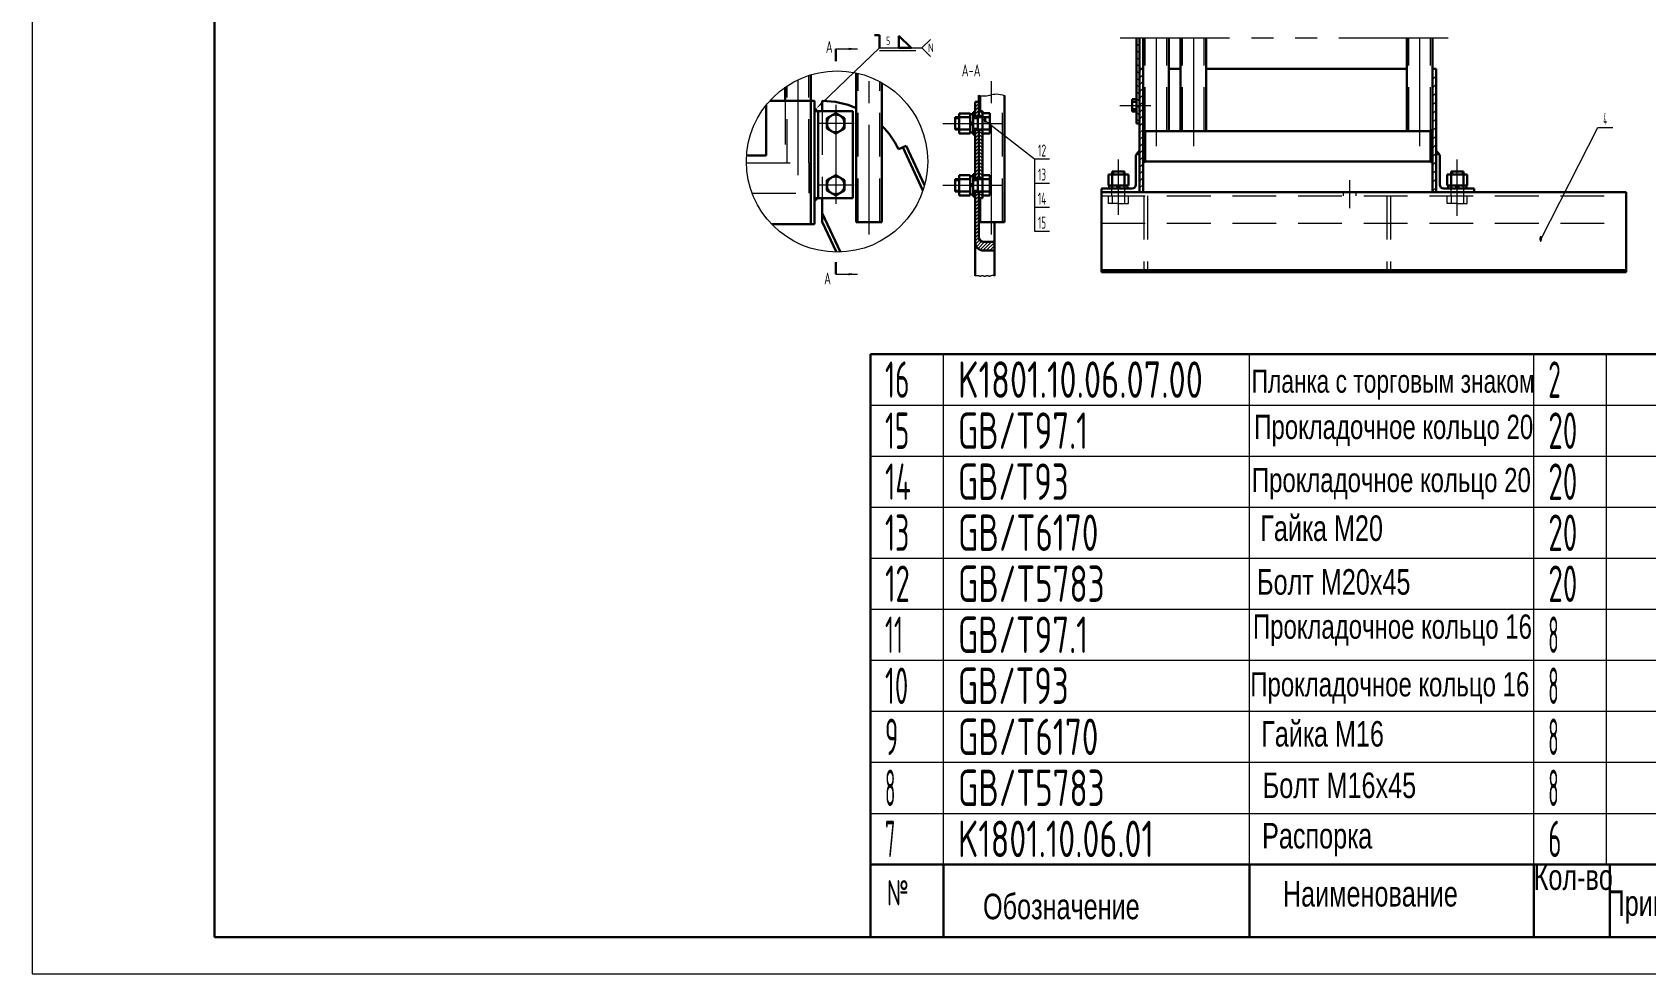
# Model space of a CAD drawing. Header units: millimetres. Extents: x 0 to 25200, y 0 to 17820.
# Drawn here: x 0 to 13282, y 0 to 7749 of the extents above; entities that cross this region are included whole.
import ezdxf
from ezdxf.enums import TextEntityAlignment as Align

# ---------------------------------------------------------------- set-up
doc = ezdxf.new("R2010")
doc.units = ezdxf.units.MM
doc.header["$LTSCALE"] = 600
for name, pattern in [('F', [0.75, 0.5, -0.25]), ('G', [2, 1.25, -0.25, 0.25, -0.25]), ('K', [2.5, 1.25, -0.25, 0.25, -0.25, 0.25, -0.25])]:
    doc.linetypes.add(name, pattern=pattern)
doc.layers.get('0').update_dxf_attribs({"lineweight": 30})
for name, color, linetype, lineweight in [('01', 7, 'Continuous', 30), ('02', 1, 'Continuous', 13), ('02C', 3, 'Continuous', 13), ('04', 2, 'F', 13), ('05', 4, 'G', 13), ('07', 6, 'K', 13), ('10', 1, 'Continuous', 13), ('11', 3, 'Continuous', 13), ('13', 3, 'Continuous', 13)]:
    doc.layers.add(name, color=color, linetype=linetype, lineweight=lineweight)
doc.styles.get("Standard").update_dxf_attribs({"font": 'isocp', "width": 0.707, "bigfont": 'intecad.shx'})
pattern_1 = [(135, (18615.011, -39855.262), (-17.67767, -17.67767), [])]

# ---------------------------------------------------------------- blocks, each defined once
blk = doc.blocks.new('*U9', base_point=(12532, 10639))
at = {"layer": '01'}
blk.add_lwpolyline([(13219, 11244), (13319, 11144), (13219, 11144)], close=True, dxfattribs=at)
at = {"layer": '02'}
for points in [[(13480, 11214), (13409, 11144), (13480, 11073)], [(12582, 10687), (13059, 11144), (13409, 11144)]]:
    blk.add_lwpolyline(points, dxfattribs=at)
blk.add_lwpolyline([(12532, 10639, 0, 16, 0), (12582, 10687, 16, 16, 0)], format="xyseb", dxfattribs=at)
at = {"layer": '04'}
blk.add_line((13059, 11123), (13409, 11123), dxfattribs=at)
at = {"layer": '13', "width": 0.707}
blk.add_text('5', height=70, dxfattribs=at).set_placement((13113, 11167))
at = {"layer": '13', "width": 1.010989}
blk.add_text('N', height=70, dxfattribs=at).set_placement((13459, 11109), (13505, 11109), align=Align.FIT)
blk = doc.blocks.new('*U72')
at = {"layer": '01'}
for points in [[(25, 292), (25, 5)], [(25, 5), (415, 5)]]:
    blk.add_lwpolyline(points, dxfattribs=at)
at = {"layer": '02'}
for points in [[(0, 297), (0, 0)], [(0, 0), (420, 0)]]:
    blk.add_lwpolyline(points, dxfattribs=at)
blk = doc.blocks.new('*U83')
at = {"layer": '01'}
for p, q in [((0, -420), (0, 0)), ((7200, -420), (7200, 0))]:
    blk.add_line(p, q, dxfattribs=at)
at = {"layer": '02'}
for p, q in [((0, 0), (600, 0)), ((600, -420), (600, 0)), ((600, 0), (3120, 0)), ((3120, -420), (3120, 0)), ((3120, 0), (5460, 0)), ((5460, -420), (5460, 0)), ((5460, 0), (6060, 0)), ((6060, -420), (6060, 0)), ((6060, 0), (7200, 0))]:
    blk.add_line(p, q, dxfattribs=at)
blk = doc.blocks.new('*U84')
at = {"layer": '01'}
for p, q in [((0, -420), (0, 0)), ((7200, -420), (7200, 0))]:
    blk.add_line(p, q, dxfattribs=at)
at = {"layer": '02'}
for p, q in [((0, 0), (600, 0)), ((600, -420), (600, 0)), ((600, 0), (3120, 0)), ((3120, -420), (3120, 0)), ((3120, 0), (5460, 0)), ((5460, -420), (5460, 0)), ((5460, 0), (6060, 0)), ((6060, -420), (6060, 0)), ((6060, 0), (7200, 0))]:
    blk.add_line(p, q, dxfattribs=at)
blk = doc.blocks.new('*U85')
at = {"layer": '01'}
for p, q in [((0, -420), (0, 0)), ((7200, -420), (7200, 0))]:
    blk.add_line(p, q, dxfattribs=at)
at = {"layer": '02'}
for p, q in [((0, 0), (600, 0)), ((600, -420), (600, 0)), ((600, 0), (3120, 0)), ((3120, -420), (3120, 0)), ((3120, 0), (5460, 0)), ((5460, -420), (5460, 0)), ((5460, 0), (6060, 0)), ((6060, -420), (6060, 0)), ((6060, 0), (7200, 0))]:
    blk.add_line(p, q, dxfattribs=at)
blk = doc.blocks.new('*U86')
at = {"layer": '01'}
for p, q in [((0, -420), (0, 0)), ((7200, -420), (7200, 0))]:
    blk.add_line(p, q, dxfattribs=at)
at = {"layer": '02'}
for p, q in [((0, 0), (600, 0)), ((600, -420), (600, 0)), ((600, 0), (3120, 0)), ((3120, -420), (3120, 0)), ((3120, 0), (5460, 0)), ((5460, -420), (5460, 0)), ((5460, 0), (6060, 0)), ((6060, -420), (6060, 0)), ((6060, 0), (7200, 0))]:
    blk.add_line(p, q, dxfattribs=at)
blk = doc.blocks.new('*U87')
at = {"layer": '01'}
for p, q in [((0, -420), (0, 0)), ((7200, -420), (7200, 0))]:
    blk.add_line(p, q, dxfattribs=at)
at = {"layer": '02'}
for p, q in [((0, 0), (600, 0)), ((600, -420), (600, 0)), ((600, 0), (3120, 0)), ((3120, -420), (3120, 0)), ((3120, 0), (5460, 0)), ((5460, -420), (5460, 0)), ((5460, 0), (6060, 0)), ((6060, -420), (6060, 0)), ((6060, 0), (7200, 0))]:
    blk.add_line(p, q, dxfattribs=at)
blk = doc.blocks.new('*U88')
at = {"layer": '01'}
for p, q in [((0, -420), (0, 0)), ((7200, -420), (7200, 0))]:
    blk.add_line(p, q, dxfattribs=at)
at = {"layer": '02'}
for p, q in [((0, 0), (600, 0)), ((600, -420), (600, 0)), ((600, 0), (3120, 0)), ((3120, -420), (3120, 0)), ((3120, 0), (5460, 0)), ((5460, -420), (5460, 0)), ((5460, 0), (6060, 0)), ((6060, -420), (6060, 0)), ((6060, 0), (7200, 0))]:
    blk.add_line(p, q, dxfattribs=at)
blk = doc.blocks.new('*U89')
at = {"layer": '01'}
for p, q in [((0, -420), (0, 0)), ((7200, -420), (7200, 0))]:
    blk.add_line(p, q, dxfattribs=at)
at = {"layer": '02'}
for p, q in [((0, 0), (600, 0)), ((600, -420), (600, 0)), ((600, 0), (3120, 0)), ((3120, -420), (3120, 0)), ((3120, 0), (5460, 0)), ((5460, -420), (5460, 0)), ((5460, 0), (6060, 0)), ((6060, -420), (6060, 0)), ((6060, 0), (7200, 0))]:
    blk.add_line(p, q, dxfattribs=at)
blk = doc.blocks.new('*U90')
at = {"layer": '01'}
for p, q in [((0, -420), (0, 0)), ((7200, -420), (7200, 0))]:
    blk.add_line(p, q, dxfattribs=at)
at = {"layer": '02'}
for p, q in [((0, 0), (600, 0)), ((600, -420), (600, 0)), ((600, 0), (3120, 0)), ((3120, -420), (3120, 0)), ((3120, 0), (5460, 0)), ((5460, -420), (5460, 0)), ((5460, 0), (6060, 0)), ((6060, -420), (6060, 0)), ((6060, 0), (7200, 0))]:
    blk.add_line(p, q, dxfattribs=at)
blk = doc.blocks.new('*U91')
at = {"layer": '01'}
for p, q in [((0, -420), (0, 0)), ((7200, -420), (7200, 0))]:
    blk.add_line(p, q, dxfattribs=at)
at = {"layer": '02'}
for p, q in [((0, 0), (600, 0)), ((600, -420), (600, 0)), ((600, 0), (3120, 0)), ((3120, -420), (3120, 0)), ((3120, 0), (5460, 0)), ((5460, -420), (5460, 0)), ((5460, 0), (6060, 0)), ((6060, -420), (6060, 0)), ((6060, 0), (7200, 0))]:
    blk.add_line(p, q, dxfattribs=at)
blk = doc.blocks.new('*U92')
at = {"layer": '01'}
for p, q in [((0, -420), (0, 0)), ((0, 0), (600, 0)), ((600, 0), (3120, 0)), ((3120, 0), (5460, 0)), ((5460, 0), (6060, 0)), ((6060, 0), (7200, 0)), ((7200, -420), (7200, 0))]:
    blk.add_line(p, q, dxfattribs=at)
at = {"layer": '02'}
for p, q in [((600, -420), (600, 0)), ((3120, -420), (3120, 0)), ((5460, -420), (5460, 0)), ((6060, -420), (6060, 0))]:
    blk.add_line(p, q, dxfattribs=at)

msp = doc.modelspace()

# ---------------------------------------------------------------- hatches: boundary and pattern name
at = {"ltscale": 1.2}
for points in [[(6438.64, 7124.2), (6438.64, 7099.2), (6463.64, 7099.2)], [(9145.82, 6951.24), (9145.82, 6936.24), (9160.82, 6936.24)], [(11525.82, 6936.24), (11510.82, 6936.24), (11525.82, 6951.24)], [(9115.82, 6776.99), (9088.08, 6743.39, -0.22380309), (9095.72, 6746.99), (9115.82, 6746.99)], [(11555.82, 6776.99), (11583.55, 6743.39, 0.22380309), (11575.92, 6746.99), (11555.82, 6746.99)], [(9160.82, 6686.24), (9145.82, 6686.24), (9145.82, 6671.24)], [(11525.82, 6686.24), (11510.82, 6686.24), (11525.82, 6671.24)], [(6438.64, 6359.2), (6438.64, 6384.2), (6463.64, 6384.2)]]:
    msp.add_hatch(color=256, dxfattribs=at).paths.add_polyline_path(points)
at = {"layer": '02', "ltscale": 1.2}
h = msp.add_hatch(dxfattribs=at)
h.set_pattern_fill('_USER', color=256, scale=40, angle=135, style=0, pattern_type=0)
h.set_pattern_definition([(135, (4975.064, 5381.355), (-28.28427, -28.28427), [])])
h.paths.add_polyline_path([(9115.82, 7704.22), (9090.82, 7704.22), (9090.82, 7146.99), (9115.82, 7146.99)])
h.paths.add_polyline_path([(9115.82, 7146.99), (9090.82, 7146.99), (9090.82, 7096.92), (9090.82, 6996.99), (9115.82, 6996.99)])
h = msp.add_hatch(dxfattribs=at)
h.set_pattern_fill('_USER', color=256, scale=40, angle=45, style=0, pattern_type=0)
h.set_pattern_definition([(45, (4975.064, 5381.355), (-28.28427, 28.28427), [])])
h.paths.add_polyline_path([(9145.82, 7146.99), (9115.82, 7146.99), (9115.82, 6431.99), (9145.82, 6431.99)])
h.paths.add_polyline_path([(9145.82, 7446.99), (9115.82, 7446.99), (9115.82, 7146.99), (9145.82, 7146.99)])
h = msp.add_hatch(dxfattribs=at)
h.set_pattern_fill('_USER', color=256, scale=50, angle=45, style=0, pattern_type=0)
h.set_pattern_definition([(45, (18615.01, -39855.26), (-35.35534, 35.35534), [])])
h.paths.add_polyline_path([(11525.82, 6431.99), (11555.82, 6431.99), (11555.82, 6746.99), (11555.82, 7446.99), (11525.82, 7446.99)])
h = msp.add_hatch(dxfattribs=at)
h.set_pattern_fill('_USER', color=256, scale=20, angle=45, style=0, pattern_type=0)
h.set_pattern_definition([(45, (4680.414, 5381.355), (-14.14214, 14.14214), [])])
h.paths.add_polyline_path([(7791.16, 7175.49), (7761.16, 7175.49), (7761.16, 7051.7), (7791.16, 7051.7)])
h.paths.add_polyline_path([(7791.16, 6946.7), (7761.16, 6946.7), (7761.16, 6541.7), (7791.16, 6541.7)])
h.paths.add_polyline_path([(7791.16, 6436.7), (7761.16, 6436.7), (7761.16, 6022.28, 0.41421356), (7831.16, 5952.28), (7921.16, 5952.28), (7921.16, 6023.27), (7831.16, 6023.27, -0.41421356), (7791.16, 6063.27)])
h = msp.add_hatch(dxfattribs=at)
h.set_pattern_fill('_USER', color=256, scale=20, angle=135, style=0, pattern_type=0)
h.set_pattern_definition([(135, (4680.414, 5381.355), (-14.14214, -14.14214), [])])
h.paths.add_polyline_path([(7791.16, 7099.2), (7821.16, 7099.2), (7821.16, 7051.7), (7791.16, 7051.7)])
h.paths.add_polyline_path([(7791.16, 6946.7), (7821.16, 6946.7), (7821.16, 6541.7), (7791.16, 6541.7)])
h.paths.add_polyline_path([(7821.16, 6384.2), (7791.16, 6384.2), (7791.16, 6436.7), (7821.16, 6436.7)])
h = msp.add_hatch(dxfattribs=at)
h.set_pattern_fill('_USER', color=256, scale=25, angle=135, style=0, pattern_type=0)
h.set_pattern_definition(pattern_1)
h.paths.add_polyline_path([(9160.82, 6936.24), (9145.82, 6936.24), (9145.82, 6686.24), (9160.82, 6686.24)])
h = msp.add_hatch(dxfattribs=at)
h.set_pattern_fill('_USER', color=256, scale=25, angle=135, style=0, pattern_type=0)
h.set_pattern_definition(pattern_1)
h.paths.add_polyline_path([(11510.82, 6686.24), (11525.82, 6686.24), (11525.82, 6936.24), (11510.82, 6936.24)])
at = {"layer": '10', "ltscale": 1.2}
h = msp.add_hatch(dxfattribs=at)
h.set_pattern_fill('U', color=256, scale=5, angle=-45.000001, style=0, pattern_type=0)
h.set_pattern_definition([(315, (7746.162, 6999.1987), (3.53553, 3.53553), [])])
h.paths.add_polyline_path([(7746.16, 7091.7), (7746.16, 7054.2), (7761.16, 7054.2), (7761.16, 7091.7)])
h.paths.add_polyline_path([(7761.16, 6906.7), (7761.16, 6944.2), (7746.16, 6944.2), (7746.16, 6906.7)])
h = msp.add_hatch(dxfattribs=at)
h.set_pattern_fill('U', color=256, scale=5, angle=-45.000001, style=0, pattern_type=0)
h.set_pattern_definition([(315, (7746.162, 6489.1987), (3.53553, 3.53553), [])])
h.paths.add_polyline_path([(7746.16, 6581.7), (7746.16, 6544.2), (7761.16, 6544.2), (7761.16, 6581.7)])
h.paths.add_polyline_path([(7761.16, 6396.7), (7761.16, 6434.2), (7746.16, 6434.2), (7746.16, 6396.7)])

# ---------------------------------------------------------------- linework, layer by layer
at = {"ltscale": 1.2}
for p, q in [((6975.13, 7726.2), (6934.62, 7726.2)), ((6975.13, 7620.63), (6975.13, 7726.2)), ((9090.82, 6996.99), (9090.82, 7704.22)), ((9115.82, 6431.99), (9115.82, 7704.22)), ((9145.82, 6431.99), (9145.82, 7704.22)), ((9357.32, 6936.24), (9357.32, 7704.22)), ((9452.82, 6936.24), (9452.82, 7704.22)), ((9664.32, 6936.24), (9664.32, 7704.22)), ((11314.32, 7446.99), (11314.32, 7704.22)), ((11525.82, 7446.99), (11525.82, 7704.22)), ((9115.82, 7446.99), (9145.82, 7446.99)), ((9357.32, 7446.99), (9452.82, 7446.99)), ((9664.32, 7446.99), (11314.32, 7446.99)), ((11314.32, 7446.99), (11314.32, 6936.24)), ((11525.82, 7446.99), (11525.82, 6431.99)), ((11525.82, 7446.99), (11555.82, 7446.99)), ((11555.82, 7446.99), (11555.82, 6431.99)), ((6408.64, 7184.2), (6408.64, 7398.9)), ((6782.95, 7414.15), (6782.95, 6185.86)), ((6994.45, 7333.19), (6994.45, 6185.86)), ((6438.64, 7184.2), (6070.88, 7184.2)), ((6197.14, 7184.2), (6197.14, 7295.96)), ((6408.64, 7184.2), (6408.64, 6169.2)), ((6438.64, 7184.2), (6438.64, 6169.2)), ((6503.64, 7184.2), (6503.64, 7099.2)), ((7761.16, 7175.49), (7791.16, 7175.49)), ((7761.16, 7049.2), (7761.16, 7175.49)), ((7791.16, 7230.63), (7791.16, 7049.2)), ((8002.66, 7229.6), (8002.66, 6185.86)), ((9090.82, 7197.07), (9090.82, 7096.92)), ((6040.39, 7148.08), (6040.39, 6734.2)), ((6438.64, 7124.2), (6463.64, 7099.2)), ((6753.64, 7099.2), (6438.64, 7099.2)), ((6438.64, 6384.2), (6438.64, 7099.2)), ((6468.64, 6384.2), (6468.64, 7099.2)), ((6753.64, 6384.2), (6753.64, 7099.2)), ((7821.16, 7051.7), (7761.16, 7051.7)), ((7821.16, 7099.2), (7791.16, 7099.2)), ((7821.16, 6384.2), (7821.16, 7099.2)), ((7761.16, 6539.2), (7761.16, 6949.2)), ((7821.16, 6946.7), (7761.16, 6946.7)), ((7791.16, 6539.2), (7791.16, 6949.2)), ((9090.82, 6996.99), (9115.82, 6996.99)), ((9160.82, 6936.24), (9145.82, 6951.24)), ((11525.82, 6936.24), (9145.82, 6936.24)), ((9160.82, 6936.24), (9160.82, 6686.24)), ((11510.82, 6936.24), (11525.82, 6951.24)), ((11510.82, 6936.24), (11510.82, 6686.24)), ((7129.73, 6785.81), (7193.17, 6815.39)), ((7331.88, 6446.94), (7165.98, 6802.71)), ((7344.95, 6489.91), (7193.17, 6815.39)), ((9115.82, 6776.99), (9088.08, 6743.39)), ((11555.82, 6776.99), (11583.55, 6743.39)), ((5880.99, 6734.2), (6040.39, 6734.2)), ((11525.82, 6686.24), (9145.82, 6686.24)), ((9160.82, 6686.24), (9145.82, 6671.24)), ((11510.82, 6686.24), (11525.82, 6671.24)), ((7821.16, 6541.7), (7761.16, 6541.7)), ((6753.64, 6384.2), (6438.64, 6384.2)), ((6438.64, 6359.2), (6463.64, 6384.2)), ((6503.64, 6384.2), (6503.64, 6188.18)), ((7761.16, 5744.04), (7761.16, 6439.2)), ((7821.16, 6436.7), (7761.16, 6436.7)), ((7791.16, 6439.2), (7791.16, 6063.27)), ((7821.16, 6384.2), (7791.16, 6384.2)), ((8800.82, 6431.99), (13120.82, 6431.99)), ((8800.82, 6431.99), (11555.82, 6431.99)), ((8800.82, 6431.99), (8800.82, 5775.12)), ((13120.82, 6431.99), (13120.82, 5775.12)), ((6652.5, 5939.93), (6503.64, 6259.16)), ((6438.64, 6169.2), (6086.73, 6169.2)), ((6619.62, 5939.45), (6503.64, 6188.18)), ((6782.95, 6185.86), (6994.45, 6185.86)), ((7791.16, 6185.86), (8002.66, 6185.86)), ((7921.16, 5744.47), (7921.16, 6185.86)), ((7831.16, 6023.27), (7921.16, 6023.27)), ((7831.16, 5952.28), (7921.16, 5952.28)), ((8800.82, 5791.25), (13120.82, 5791.25)), ((8800.82, 5775.12), (13120.82, 5775.12))]:
    msp.add_line(p, q, dxfattribs=at)
for p, q in [((6900, 900), (14122.46, 900)), ((6900, 900), (6900, 300)), ((7500, 900), (7500, 300)), ((10020, 900), (10020, 300)), ((12360, 900), (12360, 300)), ((12987.81, 900), (12987.81, 300))]:
    msp.add_line(p, q)
for points in [[(6613.64, 7083.02), (6541.04, 7041.11), (6541.04, 6957.29), (6613.64, 6915.37), (6686.23, 6957.29), (6686.23, 7041.11)], [(6613.64, 6573.02), (6541.04, 6531.11), (6541.04, 6447.29), (6613.64, 6405.37), (6686.23, 6447.29), (6686.23, 6531.11)]]:
    msp.add_lwpolyline(points, close=True, dxfattribs=at)
for centre in [(6613.64, 6999.2), (6613.64, 6489.2)]:
    msp.add_circle(centre, 72.59, dxfattribs=at)
for centre, radius, start, end in [((6504.38, 6494.2), 690, 66.188236, 90.061393), ((6504.38, 6494.2), 690, 25, 44.744343), ((7831.16, 6022.28), 70, 180, 270), ((7831.16, 6063.27), 40, 180, 270)]:
    msp.add_arc(centre, radius, start, end, dxfattribs=at)
at = {"layer": '01', "ltscale": 1.2}
for p, q in [((6613.64, 7612.03), (6613.64, 7512.03)), ((9053.32, 7197.07), (9053.32, 7096.92)), ((9053.32, 7197.07), (9090.82, 7197.07)), ((9090.82, 7176.99), (9053.32, 7176.99)), ((7596.16, 6949.2), (7596.16, 7049.2)), ((7721.16, 7049.2), (7596.16, 7049.2)), ((7631.16, 7081.57), (7721.16, 7081.57)), ((7631.16, 7081.57), (7631.16, 6916.82)), ((7631.16, 7049.2), (7721.16, 7049.2)), ((7721.16, 6916.82), (7721.16, 7081.57)), ((7746.16, 7074.7), (7721.16, 7074.7)), ((7746.16, 7091.7), (7746.16, 6999.2)), ((7761.16, 7091.7), (7746.16, 7091.7)), ((7746.16, 6999.2), (7746.16, 7074.7)), ((7761.16, 7054.2), (7746.16, 7054.2)), ((7821.16, 7049.2), (7746.16, 7049.2)), ((7783.66, 7049.2), (7783.66, 6999.2)), ((7883.66, 7083.02), (7821.16, 7083.02)), ((7821.16, 7049.2), (7883.66, 7049.2)), ((7883.66, 7083.02), (7883.66, 6915.37)), ((9090.82, 7116.99), (9053.32, 7116.99)), ((9053.32, 7096.92), (9090.82, 7096.92)), ((7721.16, 6949.2), (7596.16, 6949.2)), ((7631.16, 6949.2), (7721.16, 6949.2)), ((7631.16, 6916.82), (7721.16, 6916.82)), ((7721.16, 6999.2), (7746.16, 7013.63)), ((7746.16, 6999.2), (7721.16, 6984.76)), ((7746.16, 6923.7), (7721.16, 6923.7)), ((7746.16, 6906.7), (7746.16, 6999.2)), ((7746.16, 6999.2), (7746.16, 6923.7)), ((7821.16, 6949.2), (7746.16, 6949.2)), ((7761.16, 6944.2), (7746.16, 6944.2)), ((7761.16, 6906.7), (7746.16, 6906.7)), ((7783.66, 6949.2), (7783.66, 6999.2)), ((7821.16, 6949.2), (7883.66, 6949.2)), ((7821.16, 6949.2), (7821.16, 6906.7)), ((7883.66, 6915.37), (7821.16, 6915.37)), ((9085.82, 6496.99), (9085.82, 6737.14)), ((9115.82, 6746.99), (9095.72, 6746.99)), ((11555.82, 6746.99), (11575.92, 6746.99)), ((11555.82, 6746.99), (11555.82, 6431.99)), ((11585.82, 6496.99), (11585.82, 6737.14)), ((7596.16, 6439.2), (7596.16, 6539.2)), ((7721.16, 6539.2), (7596.16, 6539.2)), ((7631.16, 6571.57), (7721.16, 6571.57)), ((7631.16, 6571.57), (7631.16, 6406.82)), ((7631.16, 6539.2), (7721.16, 6539.2)), ((7721.16, 6406.82), (7721.16, 6571.57)), ((7746.16, 6564.7), (7721.16, 6564.7)), ((7746.16, 6581.7), (7746.16, 6489.2)), ((7761.16, 6581.7), (7746.16, 6581.7)), ((7761.16, 6544.2), (7746.16, 6544.2)), ((7821.16, 6539.2), (7746.16, 6539.2)), ((7783.66, 6539.2), (7783.66, 6489.2)), ((7883.66, 6573.02), (7821.16, 6573.02)), ((7821.16, 6539.2), (7883.66, 6539.2)), ((7883.66, 6573.02), (7883.66, 6405.37)), ((8858.44, 6576.99), (9023.19, 6576.99)), ((8858.44, 6576.99), (8858.44, 6486.99)), ((8890.82, 6461.99), (8890.82, 6601.99)), ((8990.82, 6601.99), (8890.82, 6601.99)), ((8890.82, 6576.99), (8890.82, 6486.99)), ((8990.82, 6461.99), (8990.82, 6601.99)), ((8990.82, 6576.99), (8990.82, 6486.99)), ((9023.19, 6576.99), (9023.19, 6486.99)), ((11648.44, 6576.99), (11648.44, 6486.99)), ((11648.44, 6576.99), (11813.19, 6576.99)), ((11680.82, 6461.99), (11680.82, 6601.99)), ((11780.82, 6601.99), (11680.82, 6601.99)), ((11680.82, 6576.99), (11680.82, 6486.99)), ((11780.82, 6461.99), (11780.82, 6601.99)), ((11780.82, 6576.99), (11780.82, 6486.99)), ((11813.19, 6576.99), (11813.19, 6486.99)), ((7721.16, 6439.2), (7596.16, 6439.2)), ((7631.16, 6439.2), (7721.16, 6439.2)), ((7631.16, 6406.82), (7721.16, 6406.82)), ((7721.16, 6489.2), (7746.16, 6503.63)), ((7746.16, 6489.2), (7721.16, 6474.76)), ((7746.16, 6413.7), (7721.16, 6413.7)), ((7746.16, 6396.7), (7746.16, 6489.2)), ((7821.16, 6439.2), (7746.16, 6439.2)), ((7761.16, 6434.2), (7746.16, 6434.2)), ((7761.16, 6396.7), (7746.16, 6396.7)), ((7783.66, 6439.2), (7783.66, 6489.2)), ((7821.16, 6439.2), (7883.66, 6439.2)), ((7883.66, 6405.37), (7821.16, 6405.37)), ((8800.82, 6431.99), (8800.82, 6454.39)), ((8808.42, 6461.99), (9050.89, 6461.99)), ((9023.19, 6486.99), (8858.44, 6486.99)), ((8865.32, 6486.99), (8865.32, 6461.99)), ((8940.82, 6461.99), (8926.38, 6486.99)), ((8940.82, 6486.99), (8955.25, 6461.99)), ((9016.32, 6486.99), (9016.32, 6461.99)), ((11555.82, 6431.99), (11870.82, 6431.99)), ((11863.21, 6461.99), (11620.74, 6461.99)), ((11813.19, 6486.99), (11648.44, 6486.99)), ((11655.32, 6486.99), (11655.32, 6461.99)), ((11730.82, 6461.99), (11716.38, 6486.99)), ((11730.82, 6486.99), (11745.25, 6461.99)), ((11806.32, 6486.99), (11806.32, 6461.99)), ((11870.82, 6431.99), (11870.82, 6454.39)), ((6613.64, 5857.9), (6613.64, 5757.9))]:
    msp.add_line(p, q, dxfattribs=at)
for centre, radius, start, end in [((9095.72, 6737.09), 9.9, 90, 179.737871), ((11575.92, 6737.09), 9.9, 0.262129, 90), ((8808.42, 6454.39), 7.61, 90, 180), ((9050.82, 6496.99), 35, 270.121777, 0), ((11620.82, 6496.99), 35, 180, 269.878223), ((11863.21, 6454.39), 7.61, 0, 90)]:
    msp.add_arc(centre, radius, start, end, dxfattribs=at)
at = {"layer": '02', "ltscale": 1.2}
for p, q in [((6613.64, 7612.03), (6793.64, 7612.03)), ((7596.16, 7039.2), (7631.16, 7039.2)), ((7596.16, 6959.2), (7631.16, 6959.2)), ((7746.16, 7039.2), (7783.66, 7039.2)), ((7746.16, 6959.2), (7783.66, 6959.2)), ((7843.56, 7022.64), (8250.56, 6706.34)), ((12417.47, 6043.24), (12886.39, 6965.66)), ((12886.39, 6965.66), (13010.39, 6965.66)), ((8250.56, 6706.34), (8374.56, 6706.34)), ((8250.56, 6706.34), (8250.56, 6508.35)), ((7596.16, 6529.2), (7631.16, 6529.2)), ((7746.16, 6529.2), (7783.66, 6529.2)), ((8250.56, 6508.35), (8374.56, 6508.35)), ((8250.56, 6508.35), (8250.56, 6310.36)), ((8900.82, 6601.99), (8900.82, 6576.99)), ((8980.82, 6601.99), (8980.82, 6576.99)), ((11690.82, 6601.99), (11690.82, 6576.99)), ((11770.82, 6601.99), (11770.82, 6576.99)), ((7596.16, 6449.2), (7631.16, 6449.2)), ((7746.16, 6449.2), (7783.66, 6449.2)), ((8250.56, 6310.36), (8374.56, 6310.36)), ((8250.56, 6310.36), (8250.56, 6112.37)), ((8250.56, 6112.37), (8374.56, 6112.37)), ((6613.64, 5757.9), (6793.64, 5757.9))]:
    msp.add_line(p, q, dxfattribs=at)
for points in [[(6793.64, 7612.03, 0, 18, 0), (6721.64, 7612.03, 0, 0, 0)], [(6793.64, 5757.9, 0, 18, 0), (6721.64, 5757.9, 0, 0, 0)]]:
    msp.add_lwpolyline(points, format="xyseb", dxfattribs=at)
msp.add_lwpolyline([(7761.16, 5744.04), (7768.2, 5746.81), (7774.41, 5748.1), (7779.87, 5748.23), (7784.69, 5747.51), (7788.97, 5746.26), (7792.8, 5744.8), (7796.28, 5743.46), (7799.5, 5742.55), (7802.55, 5742.3), (7805.46, 5742.64), (7808.26, 5743.39), (7810.95, 5744.38), (7813.57, 5745.44), (7816.13, 5746.42), (7818.65, 5747.13), (7821.15, 5747.4), (7823.65, 5747.14), (7826.16, 5746.42), (7828.66, 5745.4), (7831.16, 5744.23), (7833.67, 5743.06), (7836.17, 5742.04), (7838.67, 5741.33), (7841.17, 5741.06), (7843.67, 5741.34), (7846.17, 5742.07), (7848.67, 5743.1), (7851.16, 5744.28), (7853.66, 5745.47), (7856.16, 5746.5), (7858.65, 5747.23), (7861.15, 5747.51), (7863.66, 5747.25), (7866.18, 5746.55), (7868.75, 5745.59), (7871.37, 5744.54), (7874.07, 5743.56), (7876.87, 5742.83), (7879.78, 5742.51), (7882.83, 5742.77), (7886.05, 5743.7), (7889.52, 5745.06), (7893.34, 5746.54), (7897.61, 5747.81), (7902.43, 5748.56), (7907.9, 5748.46), (7914.11, 5747.21), (7921.16, 5744.47)], dxfattribs=at)
at = {"layer": '02C', "ltscale": 1.2}
msp.add_circle((6625.18, 6685.23), 745.8, dxfattribs=at)
msp.add_open_spline([(7791.16, 7230.63), (7803.36, 7227.66), (7852.4, 7217.33), (7923.61, 7251.37), (7981.39, 7235.06), (8002.66, 7229.6)], degree=3, knots=[104.50779907, 104.50779907, 104.50779907, 104.50779907, 141.68613648, 254.0300742, 318.95597534, 318.95597534, 318.95597534, 318.95597534], dxfattribs=at)
at = {"layer": '04', "ltscale": 1.2}
for p, q in [((9162.07, 6936.24), (9162.07, 7704.22)), ((9341.07, 6936.24), (9341.07, 7704.22)), ((9469.07, 6936.24), (9469.07, 7704.22)), ((9648.07, 6936.24), (9648.07, 7704.22)), ((11330.57, 6936.24), (11330.57, 7704.22)), ((11509.57, 6936.24), (11509.57, 7704.22)), ((6213.39, 6673.45), (6213.39, 7307.03)), ((6392.39, 6673.45), (6392.39, 7393.76)), ((6799.2, 6185.86), (6799.2, 7410.44)), ((6978.2, 6185.86), (6978.2, 7342.18)), ((6197.14, 7184.2), (6197.14, 6673.45)), ((7807.41, 7099.2), (7807.41, 7227.06)), ((7986.41, 6185.86), (7986.41, 7233.77)), ((6503.64, 7099.2), (6503.64, 6384.2)), ((5879.47, 6673.45), (6408.64, 6673.45)), ((6393.64, 6673.45), (6393.64, 6423.45)), ((5926.83, 6423.45), (6408.64, 6423.45)), ((7807.41, 6185.86), (7807.41, 6384.2)), ((8800.82, 6401.99), (13120.82, 6401.99)), ((8858.44, 6339.49), (8858.44, 6401.99)), ((8888.32, 6431.99), (8888.32, 6461.99)), ((8888.32, 6431.99), (8888.32, 6461.99)), ((8888.32, 6401.99), (8888.32, 6431.99)), ((8888.32, 6401.99), (8888.32, 6431.99)), ((8890.82, 6401.99), (8890.82, 6339.49)), ((8990.82, 6401.99), (8990.82, 6339.49)), ((8993.32, 6431.99), (8993.32, 6461.99)), ((8993.32, 6431.99), (8993.32, 6461.99)), ((8993.32, 6401.99), (8993.32, 6431.99)), ((8993.32, 6401.99), (8993.32, 6431.99)), ((9023.19, 6339.49), (9023.19, 6401.99)), ((9151.44, 6401.99), (9151.44, 5791.25)), ((9181.44, 6401.99), (9181.44, 5791.25)), ((10793.32, 6401.99), (10793.32, 6431.99)), ((10898.32, 6401.99), (10898.32, 6431.99)), ((11151.44, 6401.99), (11151.44, 5791.25)), ((11181.44, 6401.99), (11181.44, 5791.25)), ((11648.44, 6339.49), (11648.44, 6401.99)), ((11679.82, 6431.99), (11679.82, 6461.99)), ((11679.82, 6401.99), (11679.82, 6431.99)), ((11680.82, 6401.99), (11680.82, 6339.49)), ((11780.82, 6401.99), (11780.82, 6339.49)), ((11784.82, 6431.99), (11784.82, 6461.99)), ((11784.82, 6401.99), (11784.82, 6431.99)), ((11813.19, 6339.49), (11813.19, 6401.99)), ((8940.82, 6339.49), (8858.44, 6339.49)), ((8940.82, 6339.49), (9023.19, 6339.49)), ((11730.82, 6339.49), (11648.44, 6339.49)), ((11730.82, 6339.49), (11813.19, 6339.49)), ((8800.82, 6176.99), (13120.82, 6176.99))]:
    msp.add_line(p, q, dxfattribs=at)
at = {"layer": '05', "ltscale": 1.2}
for p, q in [((9251.57, 7704.22), (9251.57, 6811.24)), ((9558.57, 7704.22), (9558.57, 6811.24)), ((11420.07, 7704.22), (11420.07, 6811.24)), ((6302.89, 7357.79), (6302.89, 6573.45)), ((6888.7, 6085.86), (6888.7, 7382.92)), ((7896.91, 6085.86), (7896.91, 7382.92)), ((6613.64, 7151.7), (6613.64, 6336.7)), ((8953.32, 7146.99), (9209.39, 7146.99)), ((6766.14, 6999.2), (6461.14, 6999.2)), ((7496.16, 6999.2), (7977.78, 6999.2)), ((8940.82, 6246.62), (8940.82, 6701.99)), ((11730.82, 6239.49), (11730.82, 6701.99)), ((10845.82, 6301.99), (10845.82, 6531.99)), ((6766.14, 6489.2), (6461.14, 6489.2)), ((7496.16, 6489.2), (7980.54, 6489.2))]:
    msp.add_line(p, q, dxfattribs=at)
at = {"layer": '07', "ltscale": 1.2}
msp.add_line((8956.52, 7704.22), (11654.86, 7704.22), dxfattribs=at)

# ---------------------------------------------------------------- block references
at = {"xscale": 60, "yscale": 60, "zscale": 60}
msp.add_blockref('*U72', (0, 0), dxfattribs=at)
at = {"ltscale": 1.2}
msp.add_blockref('*U9', (6447.27, 7115.57), dxfattribs=at)
for name, p in [('*U92', (6900, 5100)), ('*U91', (6900, 4680)), ('*U90', (6900, 4260)), ('*U89', (6900, 3840)), ('*U88', (6900, 3420)), ('*U87', (6900, 3000)), ('*U86', (6900, 2580)), ('*U85', (6900, 2160)), ('*U84', (6900, 1740)), ('*U83', (6900, 1320))]:
    msp.add_blockref(name, p)

# ---------------------------------------------------------------- texts
at = {"attachment_point": 1}
for s, insert, char_height in [('{\\fArial|b0|i0|c204|p34;\\C3;Планка с торговым знаком}', (10037.79, 4972.19), 190), ('{\\fArial|b0|i0|c204|p34;\\C3;Прокладочное кольцо 20}', (10059.03, 4600.82), 200), ('{\\fArial|b0|i0|c204|p34;\\C3;Прокладочное кольцо 20}', (10039.73, 4163.85), 200), ('{\\fArial|b0|i0|c204|p34;\\C3;Гайка М20}', (10108.43, 3772.22), 210), ('{\\fArial|b0|i0|c204|p34;\\C3;Болт М20х45}', (10082.41, 3330.22), 210), ('{\\fArial|b0|i0|c204|p34;\\C3;Прокладочное кольцо 16}', (10048.6, 2957.12), 200), ('{\\fArial|b0|i0|c204|p34;\\C3;Прокладочное кольцо 16}', (10026.7, 2482.06), 200), ('{\\fArial|b0|i0|c204|p34;\\C3;Гайка М16}', (10116.24, 2079.77), 210), ('{\\fArial|b0|i0|c204|p34;\\C3;Болт М16х45}', (10129.25, 1655.97), 210), ('{\\fArial|b0|i0|c204|p34;\\C3;Распорка}', (10123.95, 1240.88), 210), ('{\\fArial|b0|i0|c204|p34;Кол-во}', (12360, 900), 210), ('{\\Fisocp,intecad|c204;№}', (7036.22, 770.41), 210), ('{\\fArial|b0|i0|c204|p34;Обозначение}', (7826.75, 658.64), 210), ('{\\fArial|b0|i0|c204|p34;Наименование}', (10295.32, 762.96), 210), ('{\\fArial|b0|i0|c204|p34;Примечание}', (12960, 686.42), 210)]:
    msp.add_mtext(s, dxfattribs=dict(at, insert=insert, char_height=char_height))
at = {"layer": '02', "ltscale": 1.2, "width": 0.605172}
for p, p2 in [((7831.56, 7002.64), (7855.56, 7002.64)), ((12405.47, 6023.24), (12429.47, 6023.24))]:
    msp.add_text('●', height=40, dxfattribs=at).set_placement(p, p2, align=Align.FIT)
at = {"layer": '11', "ltscale": 1.2, "width": 0.707}
for s, p in [('A', (6533.05, 7550.45)), ('A-A', (7651.73, 7357.11)), ('A', (6518.83, 5644.23))]:
    msp.add_text(s, height=98, dxfattribs=at).set_placement(p, align=Align.BOTTOM_LEFT)
at = {"layer": '11', "ltscale": 1.2}
for s, height, width, p, p2 in [('4', 98.99, 0.480131, (12932.94, 6985.66), (12963.84, 6985.66)), ('12', 98.995, 0.611465, (8278.96, 6726.34), (8346.15, 6726.34)), ('13', 98.995, 0.609833, (8279.61, 6528.35), (8345.5, 6528.35)), ('14', 98.995, 0.614783, (8277.56, 6330.36), (8347.55, 6330.36)), ('15', 98.995, 0.609833, (8279.61, 6132.37), (8345.5, 6132.37))]:
    msp.add_text(s, height=height, dxfattribs=dict(at, width=width)).set_placement(p, p2, align=Align.FIT)
at = {"layer": '11'}
for s, width, p, p2 in [('16', 0.610556, (7020, 4740), (7221.41, 4740)), ('K1801.10.06.07.00', 0.696017, (7620, 4740), (9636.18, 4740)), ('2', 0.562593, (12480, 4740), (12582.96, 4740)), ('15', 0.609833, (7020, 4320), (7219.68, 4320)), ('GB/T97.1', 0.693525, (7620, 4320), (8692.22, 4320)), ('20', 0.636567, (12480, 4320), (12718.86, 4320)), ('14', 0.614783, (7020, 3900), (7232.1, 3900)), ('GB/T93', 0.691199, (7620, 3900), (8531.33, 3900)), ('20', 0.636567, (12480, 3900), (12718.86, 3900)), ('13', 0.609833, (7020, 3480), (7219.68, 3480)), ('GB/T6170', 0.694489, (7620, 3480), (8776.49, 3480)), ('20', 0.636567, (12480, 3480), (12718.86, 3480)), ('12', 0.611465, (7020, 3060), (7223.63, 3060)), ('GB/T5783', 0.695009, (7620, 3060), (8827.53, 3060)), ('20', 0.636567, (12480, 3060), (12718.86, 3060)), ('11', 0.582235, (7020, 2640), (7168.47, 2640)), ('GB/T97.1', 0.693525, (7620, 2640), (8692.22, 2640)), ('8', 0.514182, (12480, 2640), (12564.84, 2640)), ('10', 0.606076, (7020, 2220), (7211.06, 2220)), ('GB/T93', 0.691199, (7620, 2220), (8531.33, 2220)), ('8', 0.514182, (12480, 2220), (12564.84, 2220)), ('9', 0.579528, (7020, 1800), (7128.07, 1800)), ('GB/T6170', 0.694489, (7620, 1800), (8776.49, 1800)), ('8', 0.514182, (12480, 1800), (12564.84, 1800)), ('8', 0.514182, (7020, 1380), (7104.84, 1380)), ('GB/T5783', 0.695009, (7620, 1380), (8827.53, 1380)), ('8', 0.514182, (12480, 1380), (12564.84, 1380)), ('7', 0.514182, (7020, 960), (7104.84, 960)), ('K1801.10.06.01', 0.693325, (7620, 960), (9233.02, 960)), ('6', 0.600695, (12480, 960), (12588.05, 960))]:
    msp.add_text(s, height=300, dxfattribs=dict(at, width=width)).set_placement(p, p2, align=Align.FIT)

doc.saveas('drawing.dxf')
